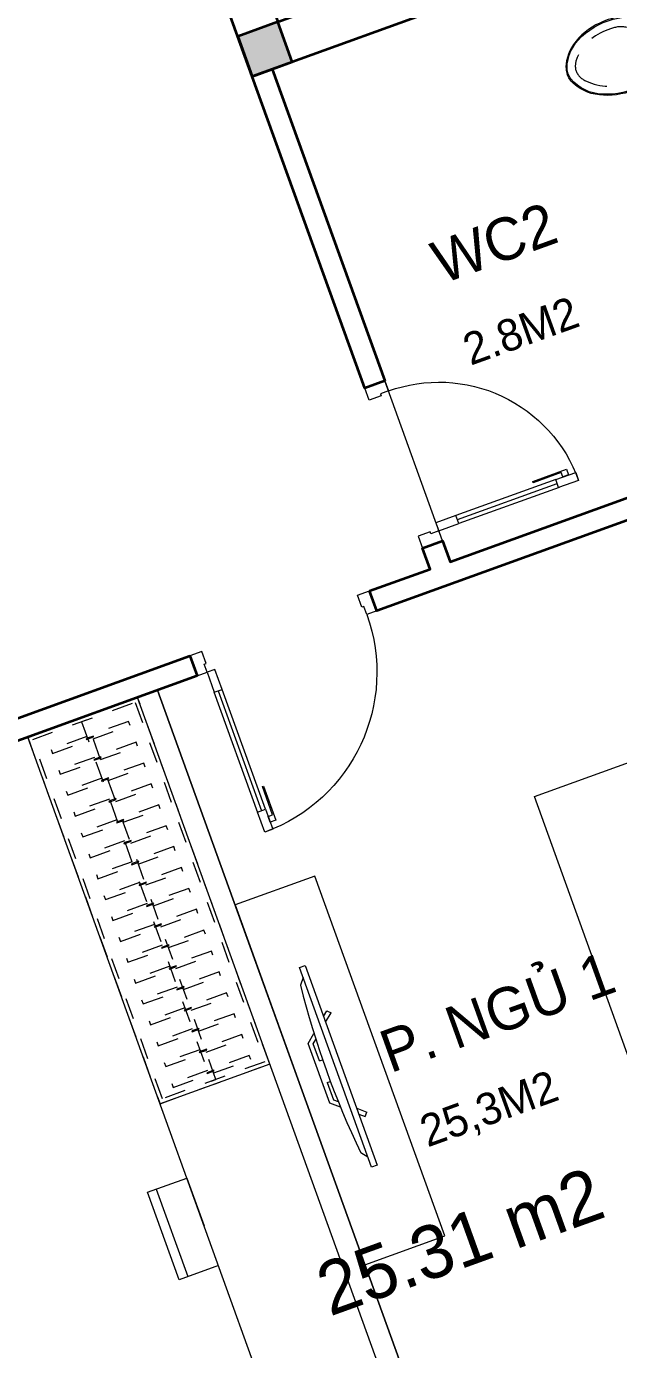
# Model space of a CAD drawing. Header units: metres. Extents: x 568336 to 569219, y 2065964 to 2066430.
# Drawn here: x 568585.35 to 568588.14, y 2066339.95 to 2066346.18 of the extents above; entities that cross this region are included whole.
import ezdxf
from ezdxf.xclip import XClip

# ---------------------------------------------------------------- set-up
doc = ezdxf.new("R2010")
doc.units = ezdxf.units.M
doc.header["$XCLIPFRAME"] = 0
for name, pattern in [('$AUDIT_BAD_LTYPE2', [0]), ('X-5M-G-MB PHONGNGU$0$HIDDEN2', [0.1875, 0.125, -0.0625]), ('xref-thap C (mb tang 32-2)$0$HIDDEN', [0.375, 0.25, -0.125])]:
    doc.linetypes.add(name, pattern=pattern)
doc.layers.get('0').update_dxf_attribs({"linetype": 'CONTINUOUS'})
doc.layers.get('DEFPOINTS').update_dxf_attribs({"linetype": 'CONTINUOUS'})
for name, color, linetype, lineweight in [('-CONCRETE', 1, 'CONTINUOUS', 35), ('-DIM', 9, 'CONTINUOUS', 13), ('-DOOR', 137, 'CONTINUOUS', 9), ('-FURNITURE', 46, 'CONTINUOUS', 9), ('-HATCH', 8, 'CONTINUOUS', 5), ('-LINE1', 7, 'CONTINUOUS', 18), ('-LINE2', 252, 'CONTINUOUS', 9), ('-WALL', 4, 'CONTINUOUS', 35), ('TEXT25', 2, 'CONTINUOUS', 13)]:
    doc.layers.add(name, color=color, linetype=linetype, lineweight=lineweight)
doc.layers.add('LoLK', color=6, linetype='CONTINUOUS')
doc.styles.add('SVN_AVO_thuong', font='')
doc.styles.add('T1', font='', dxfattribs={"height": 200})
doc.styles.get('SVN_AVO_thuong').set_extended_font_data('SVN-Avo')
doc.styles.get('T1').set_extended_font_data('VNgeometric Light')

# ---------------------------------------------------------------- blocks, each defined once
blk = doc.blocks.new('1800X2000')
at = {"layer": '-FURNITURE'}
blk.add_line((325497.3064970744, 17765.29446492715), (325497.3064973904, 19565.2944651944), dxfattribs=at)
for points in [[(323997.3057774993, 19565.2944651944), (325997.3064971831, 19565.2944651944), (325997.3064971831, 17765.29446484288), (323997.3057774993, 17765.29446484288)], [(325612.9490047574, 19390.79434491032), (325919.0064973457, 19390.79434491032), (325919.0064973457, 18691.29434485664), (325612.9490047574, 18691.29434485664)], [(325612.9490046239, 18629.79434491026), (325919.0064972151, 18629.79434491026), (325919.0064972151, 17946.79434485664), (325612.9490046239, 17946.79434485664)]]:
    blk.add_lwpolyline(points, close=True, dxfattribs=at)
blk = doc.blocks.new('*U152')
at = {"linetype": '$AUDIT_BAD_LTYPE2'}
for p, q in [((70, 100), (70, 699.9999999999982)), ((90, 699.9999999999982), (90, 100))]:
    blk.add_line(p, q, dxfattribs=at)
for points in [[(50, 699.9999999999982), (90, 699.9999999999982), (90, 799.9999999999982), (50, 799.9999999999982), (50, 699.9999999999982)], [(50, 702.9059272893337), (50, 100)], [(50, 100), (90, 100), (90, 0), (50, 0), (50, 100)]]:
    blk.add_lwpolyline(points)
for points in [[(118.2698876160139, 594.5156181119073), (118.2698876160139, 764.1349438079906), (90, 764.1349438079906), (90, 735.8650561920058), (112.6159100928053, 735.8650561920058), (112.6159100928053, 594.5156181119073)], [(0, 0), (50, 0), (50, -40), (60, -40), (60, -99.99999999999272), (0, -99.99999999999272)], [(899.9999999999982, 1.3252863207713e-28), (849.9999999999982, 1.3252863207713e-28), (849.9999999999982, -40.00000000000001), (839.9999999999982, -40.00000000000001), (839.9999999999982, -99.99999999999272), (899.9999999999982, -99.99999999999272)]]:
    blk.add_lwpolyline(points, close=True)
at = {"linetype": '$AUDIT_BAD_LTYPE2', "ltscale": 0.3}
blk.add_arc((50, 0), 799.9999999999982, 0, 90, dxfattribs=at)
blk = doc.blocks.new('X-5M-DH-2-CORE$0$A$C75E80C28')
at = {"layer": '-LINE2', "linetype": 'Continuous', "ltscale": 2}
for p, q in [((-510.0000099998433, -21.5000000000291), (-510.0000099998579, -50.60000000000582)), ((-506.8000099998899, -21.5000000000291), (-510.0000099998433, -21.5000000000291)), ((-506.8000099998899, -21.5000000000291), (-506.8000099999044, -50.60000000000582)), ((-456.2000100000296, -56.79999999998836), (-500.6000099999364, -56.80000000001746)), ((-456.2000100000441, -60), (-500.600009999951, -60.0000000000291)), ((456.2000100000296, -56.79999999998836), (500.6000100000529, -56.79999999998836)), ((456.200010000015, -60), (500.6000100000383, -60)), ((506.8000100001227, -21.5), (510.0000100000761, -21.5)), ((506.8000100001227, -21.5), (506.8000100001082, -50.59999999997672)), ((510.0000100000761, -21.5), (510.0000100000616, -50.59999999997672)), ((-556.8000102631631, -112.4999999912397), (-560.0000102631166, -112.4999999912397)), ((-510.0000099998579, -108.5000000000291), (-510.0000099998433, -79.39999999999418)), ((-506.8000099999044, -108.5000000000291), (-506.8000099998899, -79.39999999999418)), ((-456.2000100000296, -70), (-500.6000099999364, -70.0000000000291)), ((-456.2000100000296, -73.19999999995343), (-500.6000099999364, -73.19999999998254)), ((-453.2000100000441, -63), (-453.2000100000296, -67)), ((-450.0000099998579, -63), (-450.0000099998433, -67)), ((450.0000100000616, -63), (450.0000100000761, -67)), ((453.200010000015, -63), (453.2000100000296, -67)), ((456.2000100000296, -70), (500.6000100000529, -70)), ((456.2000100000296, -73.19999999995343), (500.6000100000529, -73.19999999995343)), ((456.800009736864, -112.4999999912397), (460.0000097368174, -112.4999999912397)), ((506.8000100001227, -108.5), (506.8000100001227, -79.39999999996508)), ((510.0000100000761, -108.5), (510.0000100000761, -79.39999999996508)), ((-731.0000002632733, -148.9999999649008), (730.9999997367267, -148.9999999649299)), ((-731.0000002698944, -1304.999999934109), (-731.0000002632733, -148.9999999649008)), ((-700.0000002632733, -178.9999999649008), (699.9999997367267, -178.9999999649299)), ((-700.0000002699089, -1224.999999934109), (-700.0000002632733, -178.9999999649008)), ((699.9999997300911, -1224.999999934109), (699.9999997367267, -178.9999999649299)), ((730.9999997301056, -1304.999999934109), (730.9999997367267, -148.9999999649299)), ((-700.0000002699089, -1224.999999934109), (-400.0000002699089, -1224.999999934138)), ((-400.0000002698944, -1304.999999934138), (-400.0000002699089, -1224.999999934138)), ((699.9999997300911, -1224.999999934109), (399.9999997300911, -1224.999999934109)), ((399.9999997301056, -1304.999999934109), (399.9999997300911, -1224.999999934109)), ((839.9999997301056, -1304.999999934109), (-840.0000002698944, -1304.999999934109)), ((-840.0000002698944, -1364.999999934109), (-840.0000002698944, -1304.999999934109)), ((839.9999997301056, -1364.999999934109), (839.9999997301056, -1304.999999934109)), ((839.9999997301056, -1364.999999934109), (-840.0000002698944, -1364.999999934109)), ((424.9999997301056, -1308.999999934109), (-425.0000002698944, -1308.999999934109)), ((-425.0000002699089, -1342.999999934109), (-425.0000002698944, -1308.999999934109)), ((424.9999997300911, -1342.999999934109), (-425.0000002699089, -1342.999999934109)), ((-2.6989437174052e-07, -1308.999999934109), (-2.699089236557484e-07, -1342.999999934109)), ((424.9999997300911, -1342.999999934109), (424.9999997301056, -1308.999999934109)), ((839.9999997301056, -1394.999999934109), (-840.0000002698944, -1394.999999934109)), ((-840.0000002698944, -1394.999999934109), (-840.0000002698944, -1454.999999934109)), ((429.9999997300911, -1405.999999934138), (-430.0000002699089, -1405.999999934109)), ((-430.0000002699089, -1405.999999934109), (-430.0000002698944, -1445.999999934109)), ((-2.699089236557484e-07, -1405.999999934109), (-2.6989437174052e-07, -1445.999999934109)), ((429.9999997300911, -1405.999999934138), (429.9999997301056, -1445.999999934138)), ((839.9999997301056, -1394.999999934109), (839.9999997301056, -1454.999999934109)), ((-840.0000002698944, -1454.999999934109), (-435.0000002698944, -1454.999999934109)), ((-435.0000002698944, -1449.999999934109), (-435.0000002699089, -1459.999999934109)), ((-435.0000002698944, -1449.999999934109), (-400.0000002698944, -1449.999999934138)), ((-435.0000002699089, -1459.999999934109), (-425.0000002699089, -1459.999999934109)), ((-435.0000002698653, -1489.999999934109), (-435.0000002698653, -1499.999999934109)), ((-435.0000002698653, -1489.999999934109), (-425.0000002698653, -1489.999999934109)), ((-433.4000002698012, -1451.599999934086), (-433.4000002698012, -1458.399999934074)), ((-433.4000002698012, -1451.599999934086), (-401.6000002697547, -1451.599999934086)), ((-433.4000002698012, -1458.399999934074), (-425.0000002698944, -1458.399999934074)), ((-433.4000002697721, -1491.599999934086), (-433.4000002697721, -1498.399999934074)), ((-433.4000002697721, -1491.599999934086), (-425.0000002698653, -1491.599999934086)), ((429.9999997301056, -1445.999999934138), (-430.0000002698944, -1445.999999934109)), ((-425.0000002698944, -1458.399999934074), (-425.0000002699089, -1459.999999934109)), ((-425.0000002698653, -1489.999999934109), (-425.0000002698653, -1491.599999934086)), ((-401.6000002697547, -1451.599999934086), (-401.6000002697256, -1498.399999934074)), ((399.9999997301056, -1449.999999934109), (-400.0000002698944, -1449.999999934138)), ((-400.0000002698944, -1449.999999934138), (-400.0000002698653, -1499.999999934138)), ((399.9999997301056, -1449.999999934109), (399.9999997301347, -1499.999999934109)), ((434.9999997301056, -1449.999999934109), (399.9999997301056, -1449.999999934109)), ((401.5999997301988, -1451.599999934086), (401.5999997302279, -1498.399999934074)), ((433.3999997302453, -1451.599999934086), (401.5999997301988, -1451.599999934086)), ((433.3999997302453, -1458.399999934074), (424.9999997301056, -1458.399999934074)), ((424.9999997301056, -1458.399999934074), (424.9999997301056, -1459.999999934109)), ((434.9999997301056, -1459.999999934109), (424.9999997301056, -1459.999999934109)), ((424.9999997301347, -1489.999999934109), (424.9999997301347, -1491.599999934086)), ((434.9999997301347, -1489.999999934109), (424.9999997301347, -1489.999999934109)), ((433.3999997302744, -1491.599999934086), (424.9999997301347, -1491.599999934086)), ((433.3999997302453, -1451.599999934086), (433.3999997302453, -1458.399999934074)), ((433.3999997302744, -1491.599999934086), (433.3999997302744, -1498.399999934074)), ((434.9999997301056, -1449.999999934109), (434.9999997301056, -1459.999999934109)), ((839.9999997301056, -1454.999999934109), (434.9999997301056, -1454.999999934109)), ((434.9999997301347, -1489.999999934109), (434.9999997301347, -1499.999999934109)), ((-435.0000002698653, -1499.999999934109), (-400.0000002698653, -1499.999999934138)), ((-433.4000002697721, -1498.399999934074), (-401.6000002697256, -1498.399999934074)), ((434.9999997301347, -1499.999999934109), (399.9999997301347, -1499.999999934109)), ((433.3999997302744, -1498.399999934074), (401.5999997302279, -1498.399999934074))]:
    blk.add_line(p, q, dxfattribs=at)
for points in [[(-450.0000000000146, 0), (-450, -130), (450, -130), (449.9999999999854, 0)], [(-200, -29), (200.0000000001164, -29), (200.0000000001164, -101), (-200, -101)], [(-36.0000002632587, -583.9999999649008), (35.9999997367413, -583.9999999649008), (35.99999973675585, -983.9999999649008), (-36.00000026324415, -983.9999999649008)]]:
    blk.add_lwpolyline(points, close=True, dxfattribs=at)
for points in [[(-780.0000002632587, -788.9999999649008), (-751.0000002632587, -788.9999999649299, 0.414213562373095), (-750.0000002632733, -787.9999999649008), (-750.0000002632587, -783.9999999649008), (-750.0000002632587, -779.9999999649008, 0.414213562373095), (-751.0000002632733, -778.9999999649299), (-780.0000002632733, -778.9999999649881, -0.2569775838576673), (-784.1207396915852, -781.9399999648449), (-797.9000002631656, -781.939999964874, -0.414213562373095), (-800.9000002631656, -778.939999964874), (-804.0000002632587, -749.4999999649008, 0.414213562373095), (-807.0000002632587, -746.4999999649008), (-812.0000002632587, -746.4999999649008), (-812.0000002632587, -783.9999999649008), (-812.0000002632587, -821.4999999649008), (-807.0000002632587, -821.4999999649008, 0.414213562373095), (-804.0000002632587, -818.4999999649008), (-800.9000002631656, -789.0599999648693, -0.414213562373095), (-797.9000002631656, -786.0599999648693), (-784.1207396915852, -786.0599999648402, -0.2569775838576673), (-780.0000002632587, -788.9999999647553)], [(779.9999997367413, -788.9999999649299), (750.9999997367413, -788.9999999649008, -0.414213562373095), (749.9999997367267, -787.9999999649299), (749.9999997367413, -783.9999999649299), (749.9999997367413, -779.9999999649299, -0.414213562373095), (750.9999997367267, -778.9999999649008), (779.9999997368432, -778.9999999650172, 0.2569775838576673), (784.1207391653006, -781.939999964874), (797.899999736881, -781.9399999648449, 0.414213562373095), (800.899999736881, -778.9399999648449), (803.9999997367413, -749.4999999649008, -0.414213562373095), (806.9999997367413, -746.4999999649008), (811.9999997367413, -746.4999999649008), (811.9999997367413, -783.9999999649008), (811.9999997367413, -821.4999999649008), (806.9999997367413, -821.4999999649008, -0.414213562373095), (803.9999997367413, -818.4999999649008), (800.899999736881, -789.0599999648402, 0.414213562373095), (797.899999736881, -786.0599999648402), (784.1207391653006, -786.0599999648693, 0.2569775838576672), (779.9999997368577, -788.9999999647844)]]:
    blk.add_lwpolyline(points, format="xyb", dxfattribs=at)
for centre, radius, start, end in [((-500.600009999951, -50.60000000000582), 9.400000000001475, 180, 270), ((-500.600009999951, -50.60000000000582), 6.200000000004374, 180, 270), ((-456.2000100000441, -63), 6.19999999999713, 0, 90), ((-456.2000100000441, -63), 3.000000000000045, 0, 90), ((456.200010000015, -63), 6.19999999999713, 90, 180), ((456.200010000015, -63), 3.000000000000045, 90, 180), ((500.6000100000383, -50.59999999997672), 6.200000000004374, 270, 0), ((500.6000100000383, -50.59999999997672), 9.400000000001475, 270, 0), ((-500.6000099999364, -79.39999999999418), 9.399999999997844, 90, 180), ((-500.6000099999364, -79.39999999999418), 6.19999999999734, 90, 180), ((-456.2000100000296, -67), 6.20000000000076, 270, 0), ((-456.2000100000296, -67), 2.999999999999834, 270, 0), ((456.2000100000296, -67), 6.20000000000076, 180, 270), ((456.2000100000296, -67), 2.999999999999834, 180, 270), ((500.6000100000529, -79.39999999996508), 9.399999999997844, 0, 90), ((500.6000100000529, -79.39999999996508), 6.19999999999734, 0, 90)]:
    blk.add_arc(centre, radius, start, end, dxfattribs=at)
blk = doc.blocks.new('A$C5C575821')
at = {"layer": '-CONCRETE'}
h = blk.add_hatch(color=256, dxfattribs=at)
h.dxf.hatch_style = 1
h.paths.add_polyline_path([(-0.00237559899687767, 200.0000000000146), (-0.00237559899687767, 1.455191522836685e-11), (199.9976244010031, 1.455191522836685e-11), (199.9976244010031, 200.0000000000146)])
blk.add_lwpolyline([(-0.00237559899687767, 1.455191522836685e-11), (199.9976244010031, 1.455191522836685e-11), (199.9976244010031, 200.0000000000146), (-0.00237559899687767, 200.0000000000146)], close=True, dxfattribs=at)
blk = doc.blocks.new('A$C3F71457E')
at = {"layer": '-CONCRETE'}
blk.add_lwpolyline([(-8.760252967476845e-09, -100.0000002632005), (0, 400), (-1500, 400.0000000000582), (-1500.00000001755, -1399.999999999942), (-1.754960976541042e-08, -1400), (-7.895869202911854e-08, -900.0000002632005), (199.9999999912397, -900.0000002982852), (199.9999999824504, -1600), (-1700.00000001755, -1600), (-1700, 600), (200, 600), (199.9999999912397, -100.0000002982852), (6.140908226370811e-08, -100.0000002632005)], dxfattribs=at)
at = {"layer": '-LINE1'}
blk.add_line((-7.895869202911854e-08, -900.0000002632005), (-8.760252967476845e-09, -100.0000002632005), dxfattribs=at)
at = {"layer": '-WALL'}
for p in [(-1699.997624401003, 399.9999999999854), (0.00237559899687767, 399.9999999999854), (-1699.997624401081, -1599.999999999959), (0.002375601565972829, -1600.000000021305)]:
    blk.add_blockref('A$C5C575821', p, dxfattribs=at)
at = {"color": 2, "rotation": 90}
blk.add_blockref('X-5M-DH-2-CORE$0$A$C75E80C28', (-1500.00000000876, -499.9999999999418), dxfattribs=at)
blk = doc.blocks.new('A$C18091ED7')
for p, q in [((9.957147995010018e-09, -42.13376978135784), (0, -3.786117304116488e-07)), ((146.1412317672475, -26.59467297248193), (179.181621938591, -26.59467296488583)), ((146.1412317672475, -26.59467297248193), (146.1412317680188, -30.17859706786112)), ((146.1412317680188, -30.17859706786112), (165.7503655985456, -30.17859706340823)), ((153.0594147269658, -36.79204952501459), (146.1412317680188, -30.17859706786112)), ((152.3191092506386, -2.717133611440659e-07), (152.3191092568413, -26.59467297093943)), ((152.3191092506386, -2.717133611440659e-07), (179.1816219322718, -2.654269337654114e-07)), ((153.0594147269658, -36.79204952501459), (165.7503656001572, -36.79204952192958)), ((153.0594147275151, -39.73033438943094), (153.0594147269658, -36.79204952501459)), ((153.0594147275151, -39.73033438943094), (178.4413164740145, -39.73033438349376)), ((153.0594147275151, -39.73033438943094), (178.4413164740145, -39.73033438349376)), ((153.0594147275151, -39.73033438943094), (153.0594147281554, -42.13376974494895)), ((185.3594994290725, -30.17859705851879), (165.7503655985456, -30.17859706340823)), ((178.4413164733487, -36.79204951884458), (165.7503656001572, -36.79204952192958)), ((185.3594994290725, -30.17859705851879), (178.4413164733487, -36.79204951884458)), ((178.4413164733487, -36.79204951884458), (178.4413164740145, -39.73033438349376)), ((178.4413164740145, -39.73033438349376), (178.4413164746547, -42.1337697392446)), ((179.1816219322718, -2.654269337654114e-07), (179.181621938591, -26.59467296488583)), ((179.181621938591, -26.59467296488583), (185.3594994283012, -26.59467296337243)), ((185.3594994283012, -26.59467296337243), (185.3594994290725, -30.17859705851879)), ((-83.25994817525861, -267.3592828898691), (-83.259948167517, -299.9634285944048)), ((-83.25994817257379, -278.4883151478134), (-83.25994817046012, -287.6388527823146)), ((-60.91100930959874, -290.0299398849311), (-83.25994816994717, -290.0299398901407)), ((-62.88950393904452, -265.3807882612164), (-81.28145355204106, -265.3807882657275)), ((-60.91100931491019, -267.3592828844266), (-60.91100930728498, -299.9634285889624)), ((60.9110093945892, -267.3592828557594), (60.9110094022144, -299.9634285600623)), ((60.91100939990065, -290.029939856031), (83.25994826024908, -290.0299398510542)), ((62.88950401780676, -265.3807882316178), (81.2814536308033, -265.3807882273395)), ((83.25994825493763, -267.3592828505498), (83.25994826256283, -299.9634285550856)), ((83.25994825750604, -278.488315108727), (83.2599482596197, -287.6388527429954)), ((165.3959958605519, -261.9873972070927), (165.3959958671003, -289.7349902229907)), ((167.8691141396885, -259.5142789271486), (228.0810223811895, -259.5142789128586)), ((167.8691141472664, -292.2081085020036), (206.7175896017579, -292.2081084926904)), ((230.5541406641933, -274.3229751045001), (230.5541406613593, -261.9873971916386))]:
    blk.add_line(p, q)
for points in [[(230.0000000517721, -218.5046414944518, -0.1374073801801567), (225.4781190853137, -234.6482587013161), (221.7949787454636, -240.7070387715066, -0.2360805181595358), (198.2560902649639, -255.4947853636986, -0.0519608230665726), (-198.2560901437319, -255.4947854572965, -0.236080518165078), (-221.7949786317113, -240.7070388760185), (-225.4781189743626, -234.6482588077488, -0.1374073801809237), (-229.9999999484608, -218.5046416030382), (-229.9999999831671, -71.98694829508895, -0.1989123673786679), (-226.3782021181105, -63.2431547633314), (-208.8906150607545, -45.75556769772083, -0.1989123673792025), (-200.1468215308087, -42.13376982865157), (9.971699910238385e-09, -42.13376978135784), (200.1468215506357, -42.13376973403501, -0.1989123673792025), (208.8906150822841, -45.75556759897154), (226.3782021480001, -63.24315465634572, -0.1989123673791691), (230.0000000170658, -71.98694818626973)], [(144.14367173758, -618.9627606730501, -0.2124047892419209), (26.30999211127346, -734.491494372196, -0.0276853236339062), (-0.5628229983012716, -738.609219571983, -0.0222792448073508), (-26.30999181118386, -734.4914943844487, -0.2124047892421136), (-144.1436714920528, -618.9627607410075, -0.1427957259999892), (-167.2376623962118, -428.0139674870588, -0.0930051380368448), (-127.9331820271946, -309.1271633332653, -0.2564387014614383), (-111.240849547703, -299.9634286007786), (4.746470949612558e-08, -299.9634285748762), (111.2408496426324, -299.9634285482753, -0.2564387014619951), (127.933182126606, -309.1271632729331, -0.0930051380368741), (167.2376625517572, -428.0139674081001, -0.1427957260000456)]]:
    blk.add_lwpolyline(points, format="xyb", close=True)
at = {"linetype": 'xref-thap C (mb tang 32-2)$0$HIDDEN', "ltscale": 100}
blk.add_lwpolyline([(61.00044987679576, -669.0176259216969, -0.1990312026443698), (1.417429302819073e-07, -698.769823720475, -0.1990312026443799), (-61.00044960746891, -669.0176259504806, -0.2189240232571595), (-131.9321382956405, -478.313622940972, -0.1537914605682739), (-112.4681372026971, -403.989815428853, -0.2367011859554165), (5.876427167095244e-08, -347.5870280214876, -0.2367011859554843), (112.4681373467611, -403.9898153757968, -0.1537914605681893), (131.9321384748619, -478.313622878748, -0.2189240232571754)], format="xyb", close=True, dxfattribs=at)
blk.add_circle((165.7503656100234, -78.39166221523192), 13.90362011701458)
for centre, radius, start, end in [((-81.28145355158267, -267.3592828894034), 1.978494623656905, 90.00000001354867, 180.0000000133402), ((-62.88950393858613, -267.3592828848923), 1.978494623656905, 1.334021322268115e-08, 90.00000001354867), ((62.88950401826514, -267.3592828552937), 1.978494623656905, 90.00000001354867, 180.0000000133402), ((81.28145363126168, -267.3592828510155), 1.978494623656905, 1.334021322268115e-08, 90.00000001354867), ((167.8691141402633, -261.9873972065106), 2.473118279571131, 90.00000001354867, 180.0000000133402), ((167.8691141466952, -289.7349902224087), 2.473118279571131, 180.0000000133402, 270.0000000135486), ((206.717589598069, -276.6690117186226), 15.53909677420133, 270.0000000135486, 306.4658507565522), ((168.3527972659103, -224.7572911087773), 80.08895368617857, 306.4658507565522, 320.3122930343796), ((228.0810223845983, -274.3229751050822), 2.473118279571131, 320.3122930343796, 1.334021322268115e-08)]:
    blk.add_arc(centre, radius, start, end)
for points, knots in [([(-155.6468228230951, -259.4535552573798), (-156.6353001506941, -267.2522313103836), (-164.2940232875517, -328.394745314552), (-169.1545302536251, -385.0939582949213), (-183.68571763406, -527.7705276800843), (-135.602968026873, -679.1126648240606), (-50.29344375100118, -735.2493608418445), (-19.70048385594782, -741.0901266933652), (1.531116140540689e-07, -743.6724421556864)], [130.6139379315478, 130.6139379315478, 130.6139379315478, 130.6139379315478, 152.8521090939923, 311.1293507817257, 417.703951170228, 561.3833927516608, 697.6926317810714, 710.812262267882, 710.812262267882, 710.812262267882, 710.812262267882]), ([(155.6468228994709, -259.4535551877343), (156.6353002305841, -267.2522312389628), (164.2940233960289, -328.3947452375724), (169.1545303888706, -385.0939582149149), (183.6857178367027, -527.7705275934422), (135.6029683008201, -679.1126647599449), (50.29344405157826, -735.2493608178338), (19.70048415924612, -741.0901266841101), (1.530679583083838e-07, -743.6724421554536)], [130.613937934949, 130.613937934949, 130.613937934949, 130.613937934949, 152.8521090939923, 311.1293507817257, 417.703951170228, 561.3833927516608, 697.6926317810714, 710.812262267882, 710.812262267882, 710.812262267882, 710.812262267882])]:
    blk.add_open_spline(points, degree=3, knots=knots)
blk = doc.blocks.new('*U18')
at = {"linetype": '$AUDIT_BAD_LTYPE2'}
for p, q in [((70, 100), (69.99999999999999, 599.9999999999982)), ((89.99999999999999, 599.9999999999982), (90, 100))]:
    blk.add_line(p, q, dxfattribs=at)
for points in [[(49.99999999999999, 599.9999999999982), (89.99999999999999, 599.9999999999982), (89.99999999999999, 699.9999999999982), (49.99999999999999, 699.9999999999982), (49.99999999999999, 599.9999999999982)], [(49.99999999999999, 602.9059272893337), (50, 100)], [(50, 100), (90, 100), (90, 0), (50, 0), (50, 100)]]:
    blk.add_lwpolyline(points)
for points in [[(118.2698876160139, 494.5156181119073), (118.2698876160139, 664.1349438079906), (89.99999999999999, 664.1349438079906), (89.99999999999999, 635.8650561920058), (112.6159100928053, 635.8650561920058), (112.6159100928053, 494.5156181119073)], [(0, 0), (50, 0), (50, -40), (60, -40), (60, -100.0001724930698), (0, -100.0001724930698)], [(799.9999999999982, 7.105427357601134e-15), (749.9999999999982, 7.105427357601134e-15), (749.9999999999982, -40), (739.9999999999982, -40), (739.9999999999982, -100.0001724930698), (799.9999999999982, -100.0001724930698)]]:
    blk.add_lwpolyline(points, close=True)
at = {"linetype": '$AUDIT_BAD_LTYPE2', "ltscale": 0.3}
blk.add_arc((50, 0), 699.9999999999982, 0, 90, dxfattribs=at)
blk = doc.blocks.new('XR.MB.LM123$0$tvi 1')
blk.add_lwpolyline([(28.54445810673496, -2.291926648467779e-10), (28.54445810673496, -999.9999999999964), (-7.275957614183426e-12, -1000), (0, 0)], close=True)
for points in [[(28.54445810680045, -50.31958968611434), (52.37372755713295, -80.86315460130209)], [(-24.09820395050338, -235.5599978379832), (-39.09879504836863, -251.7939635238108)], [(0, -255.9952397129928), (-24.09820395050338, -235.5599978379832)], [(0, -284.7849796677438), (-39.09879504836863, -251.7939635238108)], [(69.66229681991535, -315.0836646851385), (111.1934016081432, -350.2927865858655), (111.193401608034, -649.712917566063), (69.68611289083492, -684.9110379843005)], [(89.09002233762294, -445.7449799550195), (89.09002233762294, -359.9578938602899), (70.91298945683957, -344.6203678706661)], [(89.09002233762294, -445.7449799550195), (73.49991829216015, -445.7449799550232)], [(89.09002233768115, -554.2550200447404), (89.09002233773936, -640.0421061392371), (70.91298945678864, -655.3796321293303)], [(89.09002233768115, -554.2550200447404), (73.49991829216015, -554.2550200447404)], [(0, -715.2150203320198), (-39.09879504836863, -748.2060364759491)], [(0, -744.004760287), (-24.09820395050338, -764.4400021620095)], [(-24.09820395050338, -764.4400021620095), (-39.09879504836863, -748.2060364759491)], [(28.54445810674224, -949.680410313882), (52.37372755713295, -919.1368453984578)]]:
    blk.add_lwpolyline(points)
blk.add_arc((-4025.16618952866, -499.9999999999964), 4099.025185406737, 354.1310878512652, 5.868912148527433)
blk = doc.blocks.new('X-5M-G-MB PHONGNGU$0$A$C25DB0C3F')
at = {"elevation": -1.640194e-10}
for points in [[(197.042397281708, 437.8598038521595), (197.0369402521756, -4.041241481900215e-06), (2.670008689165115e-05, 0.002451622160151601), (0.005483729648403823, 437.8622595155612)], [(0.005483729648403823, 437.8622595155612), (197.0369402521756, 437.8622595153283), (197.0369402521756, -4.041241481900215e-06), (0.005483729648403823, -4.041226929984987e-06)]]:
    blk.add_lwpolyline(points, close=True, dxfattribs=at)
at = {"elevation": -1.640194e-10, "flags": 128}
blk.add_lwpolyline([(43.79146451898851, 437.8617138124537), (43.78600748942699, 0.001905919052660465)], dxfattribs=at)
blk = doc.blocks.new('*U244')
at = {"linetype": 'X-5M-G-MB PHONGNGU$0$HIDDEN2'}
for points in [[(0, 600.0000000004657), (0, 0), (2001.451470391192, -7.071173078409485e-10), (2001.451470391192, 599.9999999997585)], [(1981.451470391192, 579.9996613716852), (1981.451470391192, 19.99966137168533), (20, 20.00000000046566), (20, 580.0000000004657)], [(1981.451470391192, 286.6991212947674), (1981.451470391192, 313.0991212946742), (20, 313.0991212953813), (19.99999859370291, 286.6991212952417)], [(113.7817614636733, 319.1750910408318), (109.4317788550979, 319.1750910408318), (109.4317788550979, 280.441767644881), (113.7817614636733, 280.441767644881)], [(227.7817614636733, 319.1750910407849), (223.4317788550979, 319.1750910407849), (223.4317788550979, 280.4417676448341), (227.7817614636733, 280.4417676448341)], [(341.7817614636733, 319.175091040738), (337.4317788550979, 319.175091040738), (337.4317788550979, 280.4417676447872), (341.7817614636733, 280.4417676447872)], [(455.7817614636733, 319.1750910406911), (451.4317788550979, 319.1750910406911), (451.4317788550979, 280.4417676447403), (455.7817614636733, 280.4417676447403)], [(569.7817614636733, 319.1750910406442), (565.431778855098, 319.1750910406442), (565.431778855098, 280.4417676446934), (569.7817614636733, 280.4417676446934)], [(683.7817614636733, 319.1750910405973), (679.431778855098, 319.1750910405973), (679.431778855098, 280.4417676446465), (683.7817614636733, 280.4417676446465)], [(797.7817614636733, 319.1750910405504), (793.431778855098, 319.1750910405504), (793.431778855098, 280.4417676445996), (797.7817614636733, 280.4417676445996)], [(911.7817614636733, 319.1750910405035), (907.431778855098, 319.1750910405035), (907.431778855098, 280.4417676445527), (911.7817614636733, 280.4417676445527)], [(1025.781761463673, 319.1750910404566), (1021.431778855098, 319.1750910404566), (1021.431778855098, 280.4417676445057), (1025.781761463673, 280.4417676445057)], [(1139.781761463673, 319.1750910404097), (1135.431778855098, 319.1750910404097), (1135.431778855098, 280.4417676444588), (1139.781761463673, 280.4417676444588)], [(1253.781761463673, 319.1750910403628), (1249.431778855098, 319.1750910403628), (1249.431778855098, 280.4417676444119), (1253.781761463673, 280.4417676444119)], [(1367.781761463673, 319.1750910403159), (1363.431778855098, 319.1750910403159), (1363.431778855098, 280.441767644365), (1367.781761463673, 280.441767644365)], [(1481.781761463673, 319.175091040269), (1477.431778855098, 319.175091040269), (1477.431778855098, 280.4417676443181), (1481.781761463673, 280.4417676443181)], [(1595.781761463673, 319.175091040222), (1591.431778855098, 319.175091040222), (1591.431778855098, 280.4417676442712), (1595.781761463673, 280.4417676442712)], [(1709.781761463673, 319.1750910401751), (1705.431778855098, 319.1750910401751), (1705.431778855098, 280.4417676442243), (1709.781761463673, 280.4417676442243)], [(1823.781761463673, 319.1750910401282), (1819.431778855098, 319.1750910401282), (1819.431778855098, 280.4417676441774), (1823.781761463673, 280.4417676441774)], [(1937.781761463673, 319.1750910400813), (1933.431778855098, 319.1750910400813), (1933.431778855098, 280.4417676441305), (1937.781761463673, 280.4417676441305)]]:
    blk.add_lwpolyline(points, close=True, dxfattribs=at)
for points in [[(122.2409142897814, 313.1103512093413), (122.2409142897814, 515.2497102723445), (100.1765458012815, 515.2497102723445), (100.1765458012815, 313.1103512093413)], [(236.2409142897814, 313.1103512092944), (236.2409142897814, 515.2497102722975), (214.1765458012815, 515.2497102722975), (214.1765458012815, 313.1103512092944)], [(350.2409142897814, 313.1103512092475), (350.2409142897814, 515.2497102722507), (328.1765458012815, 515.2497102722507), (328.1765458012815, 313.1103512092475)], [(464.2409142897814, 313.1103512092006), (464.2409142897814, 515.2497102722037), (442.1765458012815, 515.2497102722037), (442.1765458012815, 313.1103512092006)], [(578.2409142897814, 313.1103512091537), (578.2409142897814, 515.2497102721569), (556.1765458012815, 515.2497102721569), (556.1765458012815, 313.1103512091537)], [(692.2409142897814, 313.1103512091068), (692.2409142897814, 515.24971027211), (670.1765458012815, 515.24971027211), (670.1765458012815, 313.1103512091068)], [(806.2409142897814, 313.1103512090599), (806.2409142897814, 515.249710272063), (784.1765458012815, 515.249710272063), (784.1765458012815, 313.1103512090599)], [(920.2409142897814, 313.110351209013), (920.2409142897814, 515.2497102720162), (898.1765458012815, 515.2497102720162), (898.1765458012815, 313.110351209013)], [(1034.240914289781, 313.1103512089661), (1034.240914289781, 515.2497102719692), (1012.176545801281, 515.2497102719692), (1012.176545801281, 313.1103512089661)], [(1148.240914289781, 313.1103512089192), (1148.240914289781, 515.2497102719224), (1126.176545801281, 515.2497102719224), (1126.176545801281, 313.1103512089192)], [(1262.240914289781, 313.1103512088723), (1262.240914289781, 515.2497102718754), (1240.176545801281, 515.2497102718754), (1240.176545801281, 313.1103512088723)], [(1376.240914289781, 313.1103512088254), (1376.240914289781, 515.2497102718285), (1354.176545801281, 515.2497102718285), (1354.176545801281, 313.1103512088254)], [(1490.240914289781, 313.1103512087785), (1490.240914289781, 515.2497102717816), (1468.176545801281, 515.2497102717816), (1468.176545801281, 313.1103512087785)], [(1604.240914289781, 313.1103512087315), (1604.240914289781, 515.2497102717347), (1582.176545801281, 515.2497102717347), (1582.176545801281, 313.1103512087315)], [(1718.240914289781, 313.1103512086846), (1718.240914289781, 515.2497102716878), (1696.176545801281, 515.2497102716878), (1696.176545801281, 313.1103512086846)], [(1832.240914289781, 313.1103512086377), (1832.240914289781, 515.2497102716409), (1810.176545801281, 515.2497102716409), (1810.176545801281, 313.1103512086377)], [(1946.240914289781, 313.1103512085908), (1946.240914289781, 515.2497102715939), (1924.176545801281, 515.2497102715939), (1924.176545801281, 313.1103512085908)], [(100.1765458012815, 286.7103512094345), (100.1765458012815, 92.0852110228024), (122.2409142897814, 92.0852110228024), (122.2409142897814, 286.7103512094345)], [(214.1765458012815, 286.7103512093876), (214.1765458012815, 92.08521102275549), (236.2409142897814, 92.08521102275549), (236.2409142897814, 286.7103512093876)], [(328.1765458012815, 286.7103512093407), (328.1765458012815, 92.08521102270858), (350.2409142897814, 92.08521102270858), (350.2409142897814, 286.7103512093407)], [(442.1765458012815, 286.7103512092938), (442.1765458012815, 92.08521102266168), (464.2409142897814, 92.08521102266168), (464.2409142897814, 286.7103512092938)], [(556.1765458012815, 286.7103512092469), (556.1765458012815, 92.08521102261477), (578.2409142897814, 92.08521102261477), (578.2409142897814, 286.7103512092469)], [(670.1765458012815, 286.7103512092), (670.1765458012815, 92.08521102256786), (692.2409142897814, 92.08521102256786), (692.2409142897814, 286.7103512092)], [(784.1765458012815, 286.7103512091531), (784.1765458012815, 92.08521102252095), (806.2409142897814, 92.08521102252095), (806.2409142897814, 286.7103512091531)], [(898.1765458012815, 286.7103512091062), (898.1765458012815, 92.08521102247404), (920.2409142897814, 92.08521102247404), (920.2409142897814, 286.7103512091062)], [(1012.176545801281, 286.7103512090592), (1012.176545801281, 92.08521102242715), (1034.240914289781, 92.08521102242715), (1034.240914289781, 286.7103512090592)], [(1126.176545801281, 286.7103512090123), (1126.176545801281, 92.08521102238024), (1148.240914289781, 92.08521102238024), (1148.240914289781, 286.7103512090123)], [(1240.176545801281, 286.7103512089654), (1240.176545801281, 92.08521102233333), (1262.240914289781, 92.08521102233333), (1262.240914289781, 286.7103512089654)], [(1354.176545801281, 286.7103512089186), (1354.176545801281, 92.08521102228642), (1376.240914289781, 92.08521102228642), (1376.240914289781, 286.7103512089186)], [(1468.176545801281, 286.7103512088717), (1468.176545801281, 92.0852110222395), (1490.240914289781, 92.0852110222395), (1490.240914289781, 286.7103512088717)], [(1582.176545801281, 286.7103512088247), (1582.176545801281, 92.0852110221926), (1604.240914289781, 92.0852110221926), (1604.240914289781, 286.7103512088247)], [(1696.176545801281, 286.7103512087778), (1696.176545801281, 92.0852110221457), (1718.240914289781, 92.0852110221457), (1718.240914289781, 286.7103512087778)], [(1810.176545801281, 286.7103512087309), (1810.176545801281, 92.08521102209879), (1832.240914289781, 92.08521102209879), (1832.240914289781, 286.7103512087309)], [(1924.176545801281, 286.710351208684), (1924.176545801281, 92.08521102205188), (1946.240914289781, 92.08521102205188), (1946.240914289781, 286.710351208684)]]:
    blk.add_lwpolyline(points, dxfattribs=at)
blk = doc.blocks.new('M2-T2.4')
at = {"layer": '-FURNITURE'}
for p, q in [((568587.0118938352, 2066339.872380317), (568585.8741374674, 2066343.022926957)), ((568587.1059486627, 2066339.90634632), (568585.9681922948, 2066343.056892961)), ((568586.4972994585, 2066341.297337038), (568585.979997907, 2066341.110524018))]:
    blk.add_line(p, q, dxfattribs=at)
blk.add_lwpolyline([(568585.4038633294, 2066342.853096939), (568585.9681922948, 2066343.056892961), (568587.1059486627, 2066339.90634632), (568586.4945922834, 2066339.685567296), (568585.3568359156, 2066342.836113937)], dxfattribs=at)
blk.add_lwpolyline([(568586.9446395059, 2066340.353025448), (568587.3208588163, 2066340.488889463), (568586.7094707489, 2066342.181876359), (568586.3332514386, 2066342.046012344)], close=True, dxfattribs=at)
at = {"layer": '-HATCH'}
blk.add_line((568587.3102645557, 2066343.759519144), (568587.0385366114, 2066344.511957528), dxfattribs=at)
at = {"layer": '-WALL'}
for p, q in [((568581.9843563477, 2066341.724531933), (568586.1203746065, 2066343.218171497)), ((568586.1203746065, 2066343.218171497), (568586.15434061, 2066343.12411667)), ((568586.15434061, 2066343.12411667), (568583.8506570242, 2066342.292187812))]:
    blk.add_line(p, q, dxfattribs=at)
for points in [[(568586.9668680546, 2066343.523865531), (568587.2518760443, 2066343.626790418), (568587.2162095659, 2066343.725553082), (568587.3102642599, 2066343.759519037), (568587.3102642599, 2066343.759519037), (568587.3102642599, 2066343.759519037), (568587.3459308719, 2066343.660756421), (568589.2264983818, 2066344.339885443), (568588.3892968504, 2066346.657998792), (568588.4837768859, 2066346.692118351), (568590.9172503438, 2066339.953853086), (568590.2588665508, 2066339.716091059), (568590.1909345431, 2066339.904200715), (568590.7548844877, 2066340.107859861), (568589.294512136, 2066344.151577763)], [(568589.1648596515, 2066344.211304895), (568587.0008340584, 2066343.429810703), (568586.9668680546, 2066343.523865531)]]:
    blk.add_lwpolyline(points, dxfattribs=at)
blk.add_lwpolyline([(568587.0385362299, 2066344.511957658), (568586.9444815359, 2066344.477991703), (568586.4144701795, 2066345.945640313), (568586.5085248735, 2066345.979606268)], close=True, dxfattribs=at)
at = {"layer": '-DIM', "xscale": 0.001, "yscale": 0.001, "zscale": 0.001, "rotation": 19.8563987751322}
blk.add_blockref('1800X2000', (568289.6549062345, 2066214.104602634), dxfattribs=at)
at = {"layer": '-DOOR', "yscale": 0.0009999999999999998, "zscale": 0.001}
for name, p, xscale, rotation in [('*U18', (568587.3102645557, 2066343.759519144), -0.0009999999999999996, 289.8561630724233), ('*U152', (568586.15434061, 2066343.12411667), -0.001, 199.8563987751322)]:
    blk.add_blockref(name, p, dxfattribs=dict(at, xscale=xscale, rotation=rotation))
at = {"layer": '-FURNITURE', "xscale": 0.0009999999999999996, "yscale": 0.0009999999999999996, "zscale": 0.0009999999999999996, "rotation": 289.8561630724232}
blk.add_blockref('A$C18091ED7', (568588.5968530802, 2066346.2074751), dxfattribs=at)
at = {"layer": '-FURNITURE', "extrusion": (0, 0, -1)}
for name, p, xscale, yscale, zscale, rotation in [('*U244', (-568585.3568359156, 2066342.836113937), -0.0009166666666659741, 0.0009166666666659741, -0.0009166666666659741, 70.14383692757664), ('XR.MB.LM123$0$tvi 1', (-568587.0030421676, 2066340.821059569), -0.0009999999999999996, 0.0009999999999999998, 0.001, 160.147526649985)]:
    blk.add_blockref(name, p, dxfattribs=dict(at, xscale=xscale, yscale=yscale, zscale=zscale, rotation=rotation))
at = {"layer": '-FURNITURE'}
ref = blk.add_blockref('X-5M-G-MB PHONGNGU$0$A$C25DB0C3F', (568586.0696141258, 2066340.282268441), dxfattribs=dict(at, xscale=0.001, yscale=0.001, zscale=0.001, rotation=19.8563987751322))
XClip(ref).set_block_clipping_path([(197.0320948427252, -189.69907732778665), (-190.03777990321396, -189.6942532908215), (-190.0281752392475, 580.9623758470989), (197.04169950669166, 580.9575518101337)])
at = {"layer": '-WALL', "xscale": 0.0009999999999999994, "yscale": 0.0009999999999999994, "zscale": 0.0009999999999999994, "rotation": 109.8561630724233}
blk.add_blockref('A$C3F71457E', (568586.4013770814, 2066347.748368404), dxfattribs=at)
at = {"layer": 'DEFPOINTS', "color": 2}
blk.add_text('25.31 m2', height=0.2500000000000001, rotation=19.85616307251905, dxfattribs=at).set_placement((568586.7797163263, 2066340.10841526))
at = {"layer": 'TEXT25'}
for s, height, style, p in [('WC2', 0.2000000000000001, 'SVN_AVO_thuong', (568587.3088824487, 2066344.967233569)), ('2.8M2', 0.15, 'T1', (568587.4424054264, 2066344.583408217)), ('P. NGỦ 1', 0.2000000000000001, 'SVN_AVO_thuong', (568587.0646123239, 2066341.253478472)), ('25,3M2', 0.15, 'T1', (568587.2398102984, 2066340.904351952))]:
    blk.add_text(s, height=height, rotation=19.85616307251905, dxfattribs=dict(at, style=style)).set_placement(p)

msp = doc.modelspace()

# ---------------------------------------------------------------- block references
at = {"layer": 'LoLK'}
msp.add_blockref('M2-T2.4', (0, 0), dxfattribs=at)

doc.saveas('drawing.dxf')
